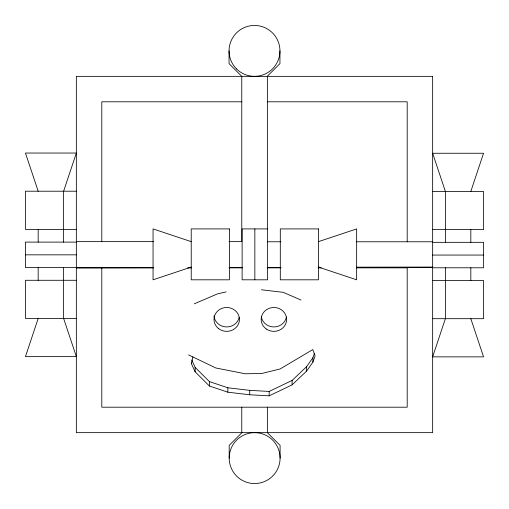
<?xml version="1.0" encoding="UTF-8"?>
<svg xmlns="http://www.w3.org/2000/svg" width="509" height="509" viewBox="0 0 509 509"><rect width="100%" height="100%" fill="white"/><g stroke="black" fill="none" stroke-linecap="round" stroke-linejoin="round"><path stroke-width="0.76" d="M188.584 354.9L215.854 367.988L245.293 373.778L261.785 373.472L280.147 368.961L312.806 349.562L315.096 355.906L312.901 362.122L306.615 371.067L292.096 384.861L269.172 395.843L249.728 394.774L227.847 392.197L209.403 386.007L195.151 371.818L191.409 363.706L192.879 356.962M38.175 318.462L25.45 356.637L76.35 356.637L63.625 318.462L63.625 267.562M470.825 191.435L483.55 153.26L432.65 153.26L445.375 191.435L445.375 242.335M191.721 359.965L195.151 367.403L209.403 381.591L227.847 387.782L249.728 390.358L269.172 391.434L292.096 380.446L306.615 366.652L312.901 357.706L314.365 353.564M267.225 76.35L279.95 63.625L279.95 50.9M241.915 432.65L229.19 445.375L229.19 458.1M194.26 303.835L217.496 293.89L226.104 291.886M191.225 267.085L153.05 279.81L153.05 228.91L191.225 241.635M318.475 241.635L356.65 228.91L356.65 279.81L318.475 267.085M153.324 267.715L76.35 267.849L153.495 267.849M188.266 267.67L191.416 267.645M229.514 267.588L242.201 267.556M267.588 267.511L281.083 267.492M318.354 267.403L319.97 267.422M356.434 267.327L432.65 267.225L356.351 267.225M241.775 101.8L101.8 101.8L101.8 241.635M267.365 101.8L407.2 101.8L407.2 241.775M76.35 191.212L25.45 191.212L25.45 229.387L76.35 229.387M432.65 191.435L483.55 191.435L483.55 229.61L432.65 229.61M76.35 241.635L153.495 241.635M229.05 241.635L241.775 241.635L241.775 76.35L229.05 63.625L229.05 50.9M267.365 241.775L280.873 241.775M356.351 241.775L432.65 241.775M76.35 242.112L25.45 242.112L25.45 267.562L76.35 267.562M432.65 242.335L483.55 242.335L483.55 267.785L432.65 267.785M25.45 254.837L76.35 254.837M432.65 255.06L483.55 255.06M318.214 267.225L319.805 267.225M187.694 267.849L191.67 267.849M229.05 267.849L242.57 267.849M267.225 267.849L280.745 267.849M318.125 267.849L321.306 267.849M356.3 267.849L407.2 267.849M76.35 280.287L25.45 280.287L25.45 318.462L76.35 318.462M432.65 280.51L483.55 280.51L483.55 318.685L432.65 318.685M261.378 289.786L283.176 292.319L301.004 300.036M470.825 318.685L483.55 356.86L432.65 356.86L445.375 318.685L445.375 267.785M38.175 191.212L25.45 153.037L76.35 153.037L63.625 191.212L63.625 242.112M470.825 229.61L470.825 242.335M470.825 267.785L470.825 280.51M407.2 267.225L407.2 407.2L101.8 407.2L101.8 267.849M312.901 357.706L312.901 362.122M306.615 366.652L306.615 371.067M292.096 380.446L292.096 384.861M280.09 458.1A25.45 25.45 0 0 0 241.915 436.06A25.45 25.45 0 0 0 241.915 480.14A25.45 25.45 0 0 0 280.09 458.1L280.09 445.375L267.365 432.65L267.365 407.2M269.172 391.434L269.172 395.843M267.365 76.35L267.365 229.05M254.85 228.91L254.85 279.81M249.728 390.358L249.728 394.774M241.775 407.2L241.775 432.65M227.847 387.782L227.847 392.197M209.403 381.591L209.403 386.007M195.151 367.403L195.151 371.818M191.409 362.236L191.409 363.706M38.175 229.387L38.175 242.112M38.175 267.562L38.175 280.287M239.198 317.317A12.725 11.936 0 0 1 225.907 326.918A12.725 11.936 0 0 1 214.022 315.815M286.433 317.012A12.725 11.936 0 0 1 273.823 326.943A12.725 11.936 0 0 1 261.321 316.891M432.65 76.35L76.35 76.35L76.35 432.65L432.65 432.65L432.65 76.35M229.4 228.91L191.225 228.91L191.225 279.81L229.4 279.81L229.4 228.91M267.575 228.91L242.125 228.91L242.125 279.81L267.575 279.81L267.575 228.91M318.475 228.91L280.3 228.91L280.3 279.81L318.475 279.81L318.475 228.91M218.342 328.413A12.725 11.936 0 0 0 239.198 321.726A12.725 11.936 0 0 0 222.598 308.13A12.725 11.936 0 0 0 218.342 328.413M266.423 329.088A12.725 11.936 0 0 0 286.542 320.657A12.725 11.936 0 0 0 268.695 308.524A12.725 11.936 0 0 0 266.423 329.088M236.507 68.893A25.45 25.45 0 0 0 279.085 57.485A25.45 25.45 0 0 0 247.915 26.315A25.45 25.45 0 0 0 236.507 68.893"/></g></svg>
